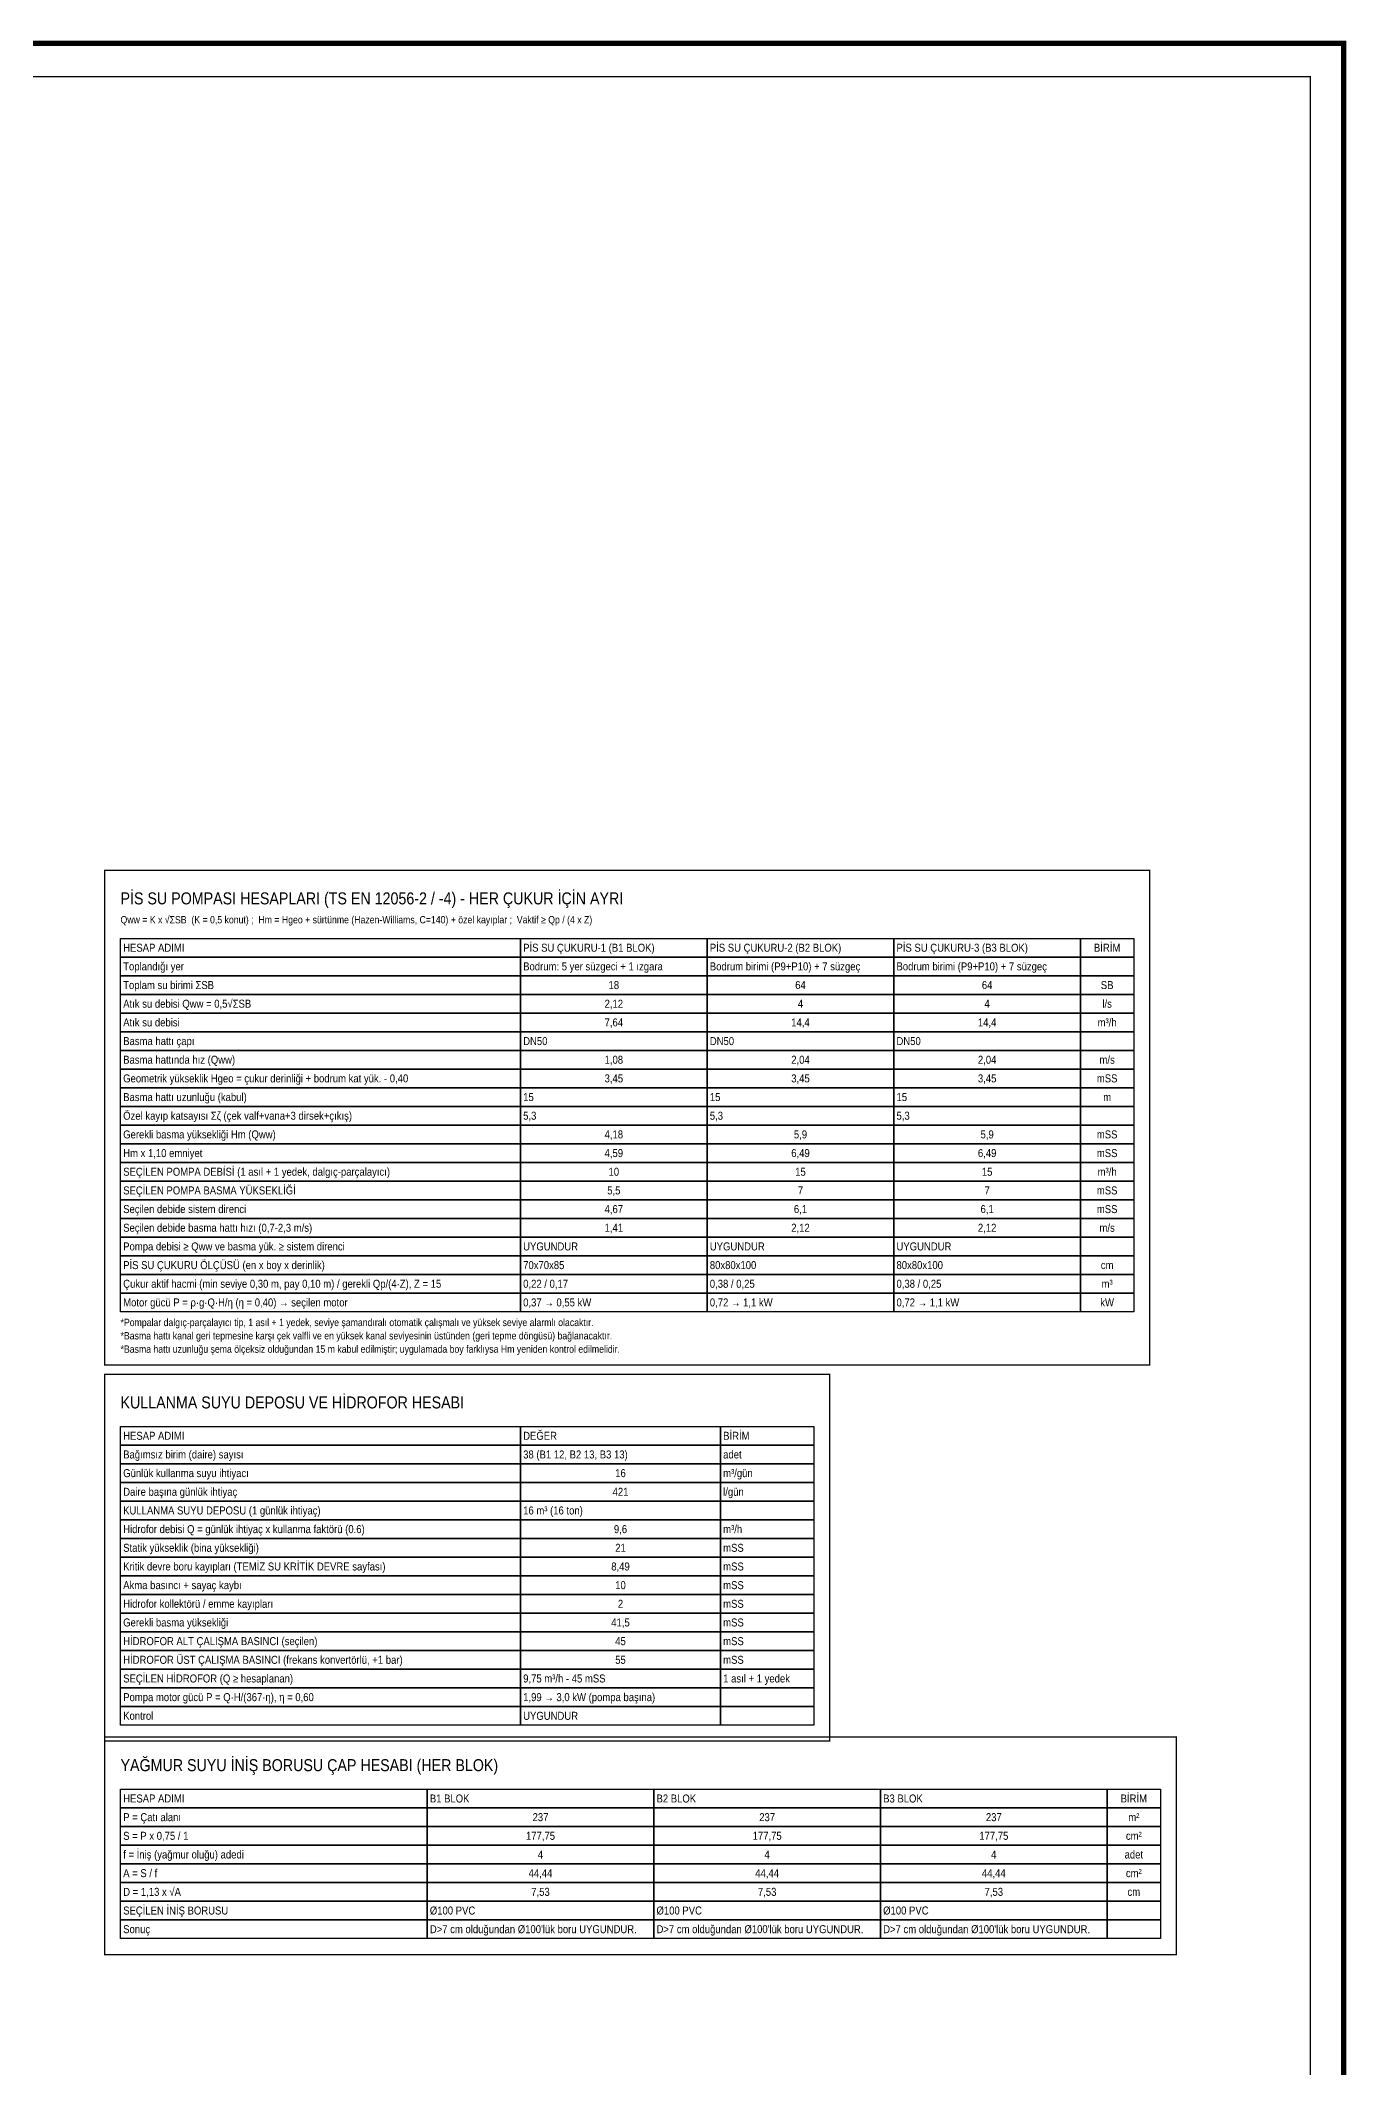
# Model space of a CAD drawing. Header units: centimetres. Extents: x -7420 to 31836, y -2 to 2802.
# Drawn here: x -5038 to -4058, y 1282 to 2802 of the extents above; entities that cross this region are included whole.
import ezdxf
from ezdxf.enums import TextEntityAlignment as Align

# ---------------------------------------------------------------- set-up
doc = ezdxf.new("R2010")
doc.units = ezdxf.units.CM
for name, color, linetype in [('ROTAS-HESAP', 1, 'CONTINUOUS'), ('ROTAS-HESAP-YAZI', 7, 'Continuous'), ('ROTAS-PAFTA', 7, 'CONTINUOUS')]:
    doc.layers.add(name, color=color, linetype=linetype)
doc.styles.add('ROTAS', font='arial.ttf')

msp = doc.modelspace()

# ---------------------------------------------------------------- linework, layer by layer
at = {"layer": 'ROTAS-HESAP', "const_width": 1}
for points in [[(-4989.5, 1808.7), (-4205.5, 1808.7), (-4205.5, 2179.7), (-4989.5, 2179.7)], [(-4989.5, 1526.7), (-4445.5, 1526.7), (-4445.5, 1801.7), (-4989.5, 1801.7)], [(-4989.5, 1366.7), (-4185.5, 1366.7), (-4185.5, 1529.7), (-4989.5, 1529.7)]]:
    msp.add_lwpolyline(points, close=True, dxfattribs=at)
at = {"layer": 'ROTAS-HESAP'}
for points in [[(-4977.5, 2128.7), (-4677.5, 2128.7), (-4677.5, 2114.7), (-4977.5, 2114.7)], [(-4677.5, 2128.7), (-4537.5, 2128.7), (-4537.5, 2114.7), (-4677.5, 2114.7)], [(-4537.5, 2128.7), (-4397.5, 2128.7), (-4397.5, 2114.7), (-4537.5, 2114.7)], [(-4397.5, 2128.7), (-4257.5, 2128.7), (-4257.5, 2114.7), (-4397.5, 2114.7)], [(-4257.5, 2128.7), (-4217.5, 2128.7), (-4217.5, 2114.7), (-4257.5, 2114.7)], [(-4977.5, 2114.7), (-4677.5, 2114.7), (-4677.5, 2100.7), (-4977.5, 2100.7)], [(-4677.5, 2114.7), (-4537.5, 2114.7), (-4537.5, 2100.7), (-4677.5, 2100.7)], [(-4537.5, 2114.7), (-4397.5, 2114.7), (-4397.5, 2100.7), (-4537.5, 2100.7)], [(-4397.5, 2114.7), (-4257.5, 2114.7), (-4257.5, 2100.7), (-4397.5, 2100.7)], [(-4257.5, 2114.7), (-4217.5, 2114.7), (-4217.5, 2100.7), (-4257.5, 2100.7)], [(-4977.5, 2100.7), (-4677.5, 2100.7), (-4677.5, 2086.7), (-4977.5, 2086.7)], [(-4677.5, 2100.7), (-4537.5, 2100.7), (-4537.5, 2086.7), (-4677.5, 2086.7)], [(-4537.5, 2100.7), (-4397.5, 2100.7), (-4397.5, 2086.7), (-4537.5, 2086.7)], [(-4397.5, 2100.7), (-4257.5, 2100.7), (-4257.5, 2086.7), (-4397.5, 2086.7)], [(-4257.5, 2100.7), (-4217.5, 2100.7), (-4217.5, 2086.7), (-4257.5, 2086.7)], [(-4977.5, 2086.7), (-4677.5, 2086.7), (-4677.5, 2072.7), (-4977.5, 2072.7)], [(-4677.5, 2086.7), (-4537.5, 2086.7), (-4537.5, 2072.7), (-4677.5, 2072.7)], [(-4537.5, 2086.7), (-4397.5, 2086.7), (-4397.5, 2072.7), (-4537.5, 2072.7)], [(-4397.5, 2086.7), (-4257.5, 2086.7), (-4257.5, 2072.7), (-4397.5, 2072.7)], [(-4257.5, 2086.7), (-4217.5, 2086.7), (-4217.5, 2072.7), (-4257.5, 2072.7)], [(-4977.5, 2072.7), (-4677.5, 2072.7), (-4677.5, 2058.7), (-4977.5, 2058.7)], [(-4677.5, 2072.7), (-4537.5, 2072.7), (-4537.5, 2058.7), (-4677.5, 2058.7)], [(-4537.5, 2072.7), (-4397.5, 2072.7), (-4397.5, 2058.7), (-4537.5, 2058.7)], [(-4397.5, 2072.7), (-4257.5, 2072.7), (-4257.5, 2058.7), (-4397.5, 2058.7)], [(-4257.5, 2072.7), (-4217.5, 2072.7), (-4217.5, 2058.7), (-4257.5, 2058.7)], [(-4977.5, 2058.7), (-4677.5, 2058.7), (-4677.5, 2044.7), (-4977.5, 2044.7)], [(-4677.5, 2058.7), (-4537.5, 2058.7), (-4537.5, 2044.7), (-4677.5, 2044.7)], [(-4537.5, 2058.7), (-4397.5, 2058.7), (-4397.5, 2044.7), (-4537.5, 2044.7)], [(-4397.5, 2058.7), (-4257.5, 2058.7), (-4257.5, 2044.7), (-4397.5, 2044.7)], [(-4257.5, 2058.7), (-4217.5, 2058.7), (-4217.5, 2044.7), (-4257.5, 2044.7)], [(-4977.5, 2044.7), (-4677.5, 2044.7), (-4677.5, 2030.7), (-4977.5, 2030.7)], [(-4677.5, 2044.7), (-4537.5, 2044.7), (-4537.5, 2030.7), (-4677.5, 2030.7)], [(-4537.5, 2044.7), (-4397.5, 2044.7), (-4397.5, 2030.7), (-4537.5, 2030.7)], [(-4397.5, 2044.7), (-4257.5, 2044.7), (-4257.5, 2030.7), (-4397.5, 2030.7)], [(-4257.5, 2044.7), (-4217.5, 2044.7), (-4217.5, 2030.7), (-4257.5, 2030.7)], [(-4977.5, 2030.7), (-4677.5, 2030.7), (-4677.5, 2016.7), (-4977.5, 2016.7)], [(-4677.5, 2030.7), (-4537.5, 2030.7), (-4537.5, 2016.7), (-4677.5, 2016.7)], [(-4537.5, 2030.7), (-4397.5, 2030.7), (-4397.5, 2016.7), (-4537.5, 2016.7)], [(-4397.5, 2030.7), (-4257.5, 2030.7), (-4257.5, 2016.7), (-4397.5, 2016.7)], [(-4257.5, 2030.7), (-4217.5, 2030.7), (-4217.5, 2016.7), (-4257.5, 2016.7)], [(-4977.5, 2016.7), (-4677.5, 2016.7), (-4677.5, 2002.7), (-4977.5, 2002.7)], [(-4677.5, 2016.7), (-4537.5, 2016.7), (-4537.5, 2002.7), (-4677.5, 2002.7)], [(-4537.5, 2016.7), (-4397.5, 2016.7), (-4397.5, 2002.7), (-4537.5, 2002.7)], [(-4397.5, 2016.7), (-4257.5, 2016.7), (-4257.5, 2002.7), (-4397.5, 2002.7)], [(-4257.5, 2016.7), (-4217.5, 2016.7), (-4217.5, 2002.7), (-4257.5, 2002.7)], [(-4977.5, 2002.7), (-4677.5, 2002.7), (-4677.5, 1988.7), (-4977.5, 1988.7)], [(-4677.5, 2002.7), (-4537.5, 2002.7), (-4537.5, 1988.7), (-4677.5, 1988.7)], [(-4537.5, 2002.7), (-4397.5, 2002.7), (-4397.5, 1988.7), (-4537.5, 1988.7)], [(-4397.5, 2002.7), (-4257.5, 2002.7), (-4257.5, 1988.7), (-4397.5, 1988.7)], [(-4257.5, 2002.7), (-4217.5, 2002.7), (-4217.5, 1988.7), (-4257.5, 1988.7)], [(-4977.5, 1988.7), (-4677.5, 1988.7), (-4677.5, 1974.7), (-4977.5, 1974.7)], [(-4677.5, 1988.7), (-4537.5, 1988.7), (-4537.5, 1974.7), (-4677.5, 1974.7)], [(-4537.5, 1988.7), (-4397.5, 1988.7), (-4397.5, 1974.7), (-4537.5, 1974.7)], [(-4397.5, 1988.7), (-4257.5, 1988.7), (-4257.5, 1974.7), (-4397.5, 1974.7)], [(-4257.5, 1988.7), (-4217.5, 1988.7), (-4217.5, 1974.7), (-4257.5, 1974.7)], [(-4977.5, 1974.7), (-4677.5, 1974.7), (-4677.5, 1960.7), (-4977.5, 1960.7)], [(-4677.5, 1974.7), (-4537.5, 1974.7), (-4537.5, 1960.7), (-4677.5, 1960.7)], [(-4537.5, 1974.7), (-4397.5, 1974.7), (-4397.5, 1960.7), (-4537.5, 1960.7)], [(-4397.5, 1974.7), (-4257.5, 1974.7), (-4257.5, 1960.7), (-4397.5, 1960.7)], [(-4257.5, 1974.7), (-4217.5, 1974.7), (-4217.5, 1960.7), (-4257.5, 1960.7)], [(-4977.5, 1960.7), (-4677.5, 1960.7), (-4677.5, 1946.7), (-4977.5, 1946.7)], [(-4977.5, 1946.7), (-4677.5, 1946.7), (-4677.5, 1932.7), (-4977.5, 1932.7)], [(-4677.5, 1960.7), (-4537.5, 1960.7), (-4537.5, 1946.7), (-4677.5, 1946.7)], [(-4677.5, 1946.7), (-4537.5, 1946.7), (-4537.5, 1932.7), (-4677.5, 1932.7)], [(-4537.5, 1960.7), (-4397.5, 1960.7), (-4397.5, 1946.7), (-4537.5, 1946.7)], [(-4537.5, 1946.7), (-4397.5, 1946.7), (-4397.5, 1932.7), (-4537.5, 1932.7)], [(-4397.5, 1960.7), (-4257.5, 1960.7), (-4257.5, 1946.7), (-4397.5, 1946.7)], [(-4397.5, 1946.7), (-4257.5, 1946.7), (-4257.5, 1932.7), (-4397.5, 1932.7)], [(-4257.5, 1960.7), (-4217.5, 1960.7), (-4217.5, 1946.7), (-4257.5, 1946.7)], [(-4257.5, 1946.7), (-4217.5, 1946.7), (-4217.5, 1932.7), (-4257.5, 1932.7)], [(-4977.5, 1932.7), (-4677.5, 1932.7), (-4677.5, 1918.7), (-4977.5, 1918.7)], [(-4677.5, 1932.7), (-4537.5, 1932.7), (-4537.5, 1918.7), (-4677.5, 1918.7)], [(-4537.5, 1932.7), (-4397.5, 1932.7), (-4397.5, 1918.7), (-4537.5, 1918.7)], [(-4397.5, 1932.7), (-4257.5, 1932.7), (-4257.5, 1918.7), (-4397.5, 1918.7)], [(-4257.5, 1932.7), (-4217.5, 1932.7), (-4217.5, 1918.7), (-4257.5, 1918.7)], [(-4977.5, 1918.7), (-4677.5, 1918.7), (-4677.5, 1904.7), (-4977.5, 1904.7)], [(-4677.5, 1918.7), (-4537.5, 1918.7), (-4537.5, 1904.7), (-4677.5, 1904.7)], [(-4537.5, 1918.7), (-4397.5, 1918.7), (-4397.5, 1904.7), (-4537.5, 1904.7)], [(-4397.5, 1918.7), (-4257.5, 1918.7), (-4257.5, 1904.7), (-4397.5, 1904.7)], [(-4257.5, 1918.7), (-4217.5, 1918.7), (-4217.5, 1904.7), (-4257.5, 1904.7)], [(-4977.5, 1904.7), (-4677.5, 1904.7), (-4677.5, 1890.7), (-4977.5, 1890.7)], [(-4677.5, 1904.7), (-4537.5, 1904.7), (-4537.5, 1890.7), (-4677.5, 1890.7)], [(-4537.5, 1904.7), (-4397.5, 1904.7), (-4397.5, 1890.7), (-4537.5, 1890.7)], [(-4397.5, 1904.7), (-4257.5, 1904.7), (-4257.5, 1890.7), (-4397.5, 1890.7)], [(-4257.5, 1904.7), (-4217.5, 1904.7), (-4217.5, 1890.7), (-4257.5, 1890.7)], [(-4977.5, 1890.7), (-4677.5, 1890.7), (-4677.5, 1876.7), (-4977.5, 1876.7)], [(-4677.5, 1890.7), (-4537.5, 1890.7), (-4537.5, 1876.7), (-4677.5, 1876.7)], [(-4537.5, 1890.7), (-4397.5, 1890.7), (-4397.5, 1876.7), (-4537.5, 1876.7)], [(-4397.5, 1890.7), (-4257.5, 1890.7), (-4257.5, 1876.7), (-4397.5, 1876.7)], [(-4257.5, 1890.7), (-4217.5, 1890.7), (-4217.5, 1876.7), (-4257.5, 1876.7)], [(-4977.5, 1876.7), (-4677.5, 1876.7), (-4677.5, 1862.7), (-4977.5, 1862.7)], [(-4677.5, 1876.7), (-4537.5, 1876.7), (-4537.5, 1862.7), (-4677.5, 1862.7)], [(-4537.5, 1876.7), (-4397.5, 1876.7), (-4397.5, 1862.7), (-4537.5, 1862.7)], [(-4397.5, 1876.7), (-4257.5, 1876.7), (-4257.5, 1862.7), (-4397.5, 1862.7)], [(-4257.5, 1876.7), (-4217.5, 1876.7), (-4217.5, 1862.7), (-4257.5, 1862.7)], [(-4977.5, 1862.7), (-4677.5, 1862.7), (-4677.5, 1848.7), (-4977.5, 1848.7)], [(-4677.5, 1862.7), (-4537.5, 1862.7), (-4537.5, 1848.7), (-4677.5, 1848.7)], [(-4537.5, 1862.7), (-4397.5, 1862.7), (-4397.5, 1848.7), (-4537.5, 1848.7)], [(-4397.5, 1862.7), (-4257.5, 1862.7), (-4257.5, 1848.7), (-4397.5, 1848.7)], [(-4257.5, 1862.7), (-4217.5, 1862.7), (-4217.5, 1848.7), (-4257.5, 1848.7)], [(-4977.5, 1762.7), (-4677.5, 1762.7), (-4677.5, 1748.7), (-4977.5, 1748.7)], [(-4977.5, 1748.7), (-4677.5, 1748.7), (-4677.5, 1734.7), (-4977.5, 1734.7)], [(-4677.5, 1762.7), (-4527.5, 1762.7), (-4527.5, 1748.7), (-4677.5, 1748.7)], [(-4677.5, 1748.7), (-4527.5, 1748.7), (-4527.5, 1734.7), (-4677.5, 1734.7)], [(-4527.5, 1762.7), (-4457.5, 1762.7), (-4457.5, 1748.7), (-4527.5, 1748.7)], [(-4527.5, 1748.7), (-4457.5, 1748.7), (-4457.5, 1734.7), (-4527.5, 1734.7)], [(-4977.5, 1734.7), (-4677.5, 1734.7), (-4677.5, 1720.7), (-4977.5, 1720.7)], [(-4677.5, 1734.7), (-4527.5, 1734.7), (-4527.5, 1720.7), (-4677.5, 1720.7)], [(-4527.5, 1734.7), (-4457.5, 1734.7), (-4457.5, 1720.7), (-4527.5, 1720.7)], [(-4977.5, 1720.7), (-4677.5, 1720.7), (-4677.5, 1706.7), (-4977.5, 1706.7)], [(-4677.5, 1720.7), (-4527.5, 1720.7), (-4527.5, 1706.7), (-4677.5, 1706.7)], [(-4527.5, 1720.7), (-4457.5, 1720.7), (-4457.5, 1706.7), (-4527.5, 1706.7)], [(-4977.5, 1706.7), (-4677.5, 1706.7), (-4677.5, 1692.7), (-4977.5, 1692.7)], [(-4677.5, 1706.7), (-4527.5, 1706.7), (-4527.5, 1692.7), (-4677.5, 1692.7)], [(-4527.5, 1706.7), (-4457.5, 1706.7), (-4457.5, 1692.7), (-4527.5, 1692.7)], [(-4977.5, 1692.7), (-4677.5, 1692.7), (-4677.5, 1678.7), (-4977.5, 1678.7)], [(-4677.5, 1692.7), (-4527.5, 1692.7), (-4527.5, 1678.7), (-4677.5, 1678.7)], [(-4527.5, 1692.7), (-4457.5, 1692.7), (-4457.5, 1678.7), (-4527.5, 1678.7)], [(-4977.5, 1678.7), (-4677.5, 1678.7), (-4677.5, 1664.7), (-4977.5, 1664.7)], [(-4677.5, 1678.7), (-4527.5, 1678.7), (-4527.5, 1664.7), (-4677.5, 1664.7)], [(-4527.5, 1678.7), (-4457.5, 1678.7), (-4457.5, 1664.7), (-4527.5, 1664.7)], [(-4977.5, 1664.7), (-4677.5, 1664.7), (-4677.5, 1650.7), (-4977.5, 1650.7)], [(-4677.5, 1664.7), (-4527.5, 1664.7), (-4527.5, 1650.7), (-4677.5, 1650.7)], [(-4527.5, 1664.7), (-4457.5, 1664.7), (-4457.5, 1650.7), (-4527.5, 1650.7)], [(-4977.5, 1650.7), (-4677.5, 1650.7), (-4677.5, 1636.7), (-4977.5, 1636.7)], [(-4677.5, 1650.7), (-4527.5, 1650.7), (-4527.5, 1636.7), (-4677.5, 1636.7)], [(-4527.5, 1650.7), (-4457.5, 1650.7), (-4457.5, 1636.7), (-4527.5, 1636.7)], [(-4977.5, 1636.7), (-4677.5, 1636.7), (-4677.5, 1622.7), (-4977.5, 1622.7)], [(-4677.5, 1636.7), (-4527.5, 1636.7), (-4527.5, 1622.7), (-4677.5, 1622.7)], [(-4527.5, 1636.7), (-4457.5, 1636.7), (-4457.5, 1622.7), (-4527.5, 1622.7)], [(-4977.5, 1622.7), (-4677.5, 1622.7), (-4677.5, 1608.7), (-4977.5, 1608.7)], [(-4677.5, 1622.7), (-4527.5, 1622.7), (-4527.5, 1608.7), (-4677.5, 1608.7)], [(-4527.5, 1622.7), (-4457.5, 1622.7), (-4457.5, 1608.7), (-4527.5, 1608.7)], [(-4977.5, 1608.7), (-4677.5, 1608.7), (-4677.5, 1594.7), (-4977.5, 1594.7)], [(-4677.5, 1608.7), (-4527.5, 1608.7), (-4527.5, 1594.7), (-4677.5, 1594.7)], [(-4527.5, 1608.7), (-4457.5, 1608.7), (-4457.5, 1594.7), (-4527.5, 1594.7)], [(-4977.5, 1594.7), (-4677.5, 1594.7), (-4677.5, 1580.7), (-4977.5, 1580.7)], [(-4677.5, 1594.7), (-4527.5, 1594.7), (-4527.5, 1580.7), (-4677.5, 1580.7)], [(-4527.5, 1594.7), (-4457.5, 1594.7), (-4457.5, 1580.7), (-4527.5, 1580.7)], [(-4977.5, 1580.7), (-4677.5, 1580.7), (-4677.5, 1566.7), (-4977.5, 1566.7)], [(-4977.5, 1566.7), (-4677.5, 1566.7), (-4677.5, 1552.7), (-4977.5, 1552.7)], [(-4677.5, 1580.7), (-4527.5, 1580.7), (-4527.5, 1566.7), (-4677.5, 1566.7)], [(-4677.5, 1566.7), (-4527.5, 1566.7), (-4527.5, 1552.7), (-4677.5, 1552.7)], [(-4527.5, 1580.7), (-4457.5, 1580.7), (-4457.5, 1566.7), (-4527.5, 1566.7)], [(-4527.5, 1566.7), (-4457.5, 1566.7), (-4457.5, 1552.7), (-4527.5, 1552.7)], [(-4977.5, 1552.7), (-4677.5, 1552.7), (-4677.5, 1538.7), (-4977.5, 1538.7)], [(-4677.5, 1552.7), (-4527.5, 1552.7), (-4527.5, 1538.7), (-4677.5, 1538.7)], [(-4527.5, 1552.7), (-4457.5, 1552.7), (-4457.5, 1538.7), (-4527.5, 1538.7)], [(-4977.5, 1490.7), (-4747.5, 1490.7), (-4747.5, 1476.7), (-4977.5, 1476.7)], [(-4747.5, 1490.7), (-4577.5, 1490.7), (-4577.5, 1476.7), (-4747.5, 1476.7)], [(-4577.5, 1490.7), (-4407.5, 1490.7), (-4407.5, 1476.7), (-4577.5, 1476.7)], [(-4407.5, 1490.7), (-4237.5, 1490.7), (-4237.5, 1476.7), (-4407.5, 1476.7)], [(-4237.5, 1490.7), (-4197.5, 1490.7), (-4197.5, 1476.7), (-4237.5, 1476.7)], [(-4977.5, 1476.7), (-4747.5, 1476.7), (-4747.5, 1462.7), (-4977.5, 1462.7)], [(-4747.5, 1476.7), (-4577.5, 1476.7), (-4577.5, 1462.7), (-4747.5, 1462.7)], [(-4577.5, 1476.7), (-4407.5, 1476.7), (-4407.5, 1462.7), (-4577.5, 1462.7)], [(-4407.5, 1476.7), (-4237.5, 1476.7), (-4237.5, 1462.7), (-4407.5, 1462.7)], [(-4237.5, 1476.7), (-4197.5, 1476.7), (-4197.5, 1462.7), (-4237.5, 1462.7)], [(-4977.5, 1462.7), (-4747.5, 1462.7), (-4747.5, 1448.7), (-4977.5, 1448.7)], [(-4747.5, 1462.7), (-4577.5, 1462.7), (-4577.5, 1448.7), (-4747.5, 1448.7)], [(-4577.5, 1462.7), (-4407.5, 1462.7), (-4407.5, 1448.7), (-4577.5, 1448.7)], [(-4407.5, 1462.7), (-4237.5, 1462.7), (-4237.5, 1448.7), (-4407.5, 1448.7)], [(-4237.5, 1462.7), (-4197.5, 1462.7), (-4197.5, 1448.7), (-4237.5, 1448.7)], [(-4977.5, 1448.7), (-4747.5, 1448.7), (-4747.5, 1434.7), (-4977.5, 1434.7)], [(-4747.5, 1448.7), (-4577.5, 1448.7), (-4577.5, 1434.7), (-4747.5, 1434.7)], [(-4577.5, 1448.7), (-4407.5, 1448.7), (-4407.5, 1434.7), (-4577.5, 1434.7)], [(-4407.5, 1448.7), (-4237.5, 1448.7), (-4237.5, 1434.7), (-4407.5, 1434.7)], [(-4237.5, 1448.7), (-4197.5, 1448.7), (-4197.5, 1434.7), (-4237.5, 1434.7)], [(-4977.5, 1434.7), (-4747.5, 1434.7), (-4747.5, 1420.7), (-4977.5, 1420.7)], [(-4747.5, 1434.7), (-4577.5, 1434.7), (-4577.5, 1420.7), (-4747.5, 1420.7)], [(-4577.5, 1434.7), (-4407.5, 1434.7), (-4407.5, 1420.7), (-4577.5, 1420.7)], [(-4407.5, 1434.7), (-4237.5, 1434.7), (-4237.5, 1420.7), (-4407.5, 1420.7)], [(-4237.5, 1434.7), (-4197.5, 1434.7), (-4197.5, 1420.7), (-4237.5, 1420.7)], [(-4977.5, 1420.7), (-4747.5, 1420.7), (-4747.5, 1406.7), (-4977.5, 1406.7)], [(-4747.5, 1420.7), (-4577.5, 1420.7), (-4577.5, 1406.7), (-4747.5, 1406.7)], [(-4577.5, 1420.7), (-4407.5, 1420.7), (-4407.5, 1406.7), (-4577.5, 1406.7)], [(-4407.5, 1420.7), (-4237.5, 1420.7), (-4237.5, 1406.7), (-4407.5, 1406.7)], [(-4237.5, 1420.7), (-4197.5, 1420.7), (-4197.5, 1406.7), (-4237.5, 1406.7)], [(-4977.5, 1406.7), (-4747.5, 1406.7), (-4747.5, 1392.7), (-4977.5, 1392.7)], [(-4747.5, 1406.7), (-4577.5, 1406.7), (-4577.5, 1392.7), (-4747.5, 1392.7)], [(-4577.5, 1406.7), (-4407.5, 1406.7), (-4407.5, 1392.7), (-4577.5, 1392.7)], [(-4407.5, 1406.7), (-4237.5, 1406.7), (-4237.5, 1392.7), (-4407.5, 1392.7)], [(-4237.5, 1406.7), (-4197.5, 1406.7), (-4197.5, 1392.7), (-4237.5, 1392.7)], [(-4977.5, 1392.7), (-4747.5, 1392.7), (-4747.5, 1378.7), (-4977.5, 1378.7)], [(-4747.5, 1392.7), (-4577.5, 1392.7), (-4577.5, 1378.7), (-4747.5, 1378.7)], [(-4577.5, 1392.7), (-4407.5, 1392.7), (-4407.5, 1378.7), (-4577.5, 1378.7)], [(-4407.5, 1392.7), (-4237.5, 1392.7), (-4237.5, 1378.7), (-4407.5, 1378.7)], [(-4237.5, 1392.7), (-4197.5, 1392.7), (-4197.5, 1378.7), (-4237.5, 1378.7)]]:
    msp.add_lwpolyline(points, close=True, dxfattribs=at)
at = {"layer": 'ROTAS-PAFTA'}
for points, const_width in [([(-6015, 0), (-4060, 0), (-4060, 2800), (-6015, 2800)], 4), ([(-5990, 25), (-4085, 25), (-4085, 2775), (-5990, 2775)], 1)]:
    msp.add_lwpolyline(points, close=True, dxfattribs=dict(at, const_width=const_width))

# ---------------------------------------------------------------- texts
at = {"layer": 'ROTAS-HESAP-YAZI', "style": 'ROTAS', "width": 0.85}
for s, height, p in [('PİS SU POMPASI HESAPLARI (TS EN 12056-2 / -4) - HER ÇUKUR İÇİN AYRI', 9, (-4977.5, 2158.7)), ('Qww = K x √ΣSB  (K = 0,5 konut) ;  Hm = Hgeo + sürtünme (Hazen-Williams, C=140) + özel kayıplar ;  Vaktif ≥ Qp / (4 x Z)', 5.5, (-4977.5, 2142.7)), ('HESAP ADIMI', 6, (-4975.5, 2121.7)), ('PİS SU ÇUKURU-1 (B1 BLOK)', 6, (-4675.5, 2121.7)), ('PİS SU ÇUKURU-2 (B2 BLOK)', 6, (-4535.5, 2121.7)), ('PİS SU ÇUKURU-3 (B3 BLOK)', 6, (-4395.5, 2121.7)), ('Toplandığı yer', 6, (-4975.5, 2107.7)), ('Bodrum: 5 yer süzgeci + 1 ızgara', 6, (-4675.5, 2107.7)), ('Bodrum birimi (P9+P10) + 7 süzgeç', 6, (-4535.5, 2107.7)), ('Bodrum birimi (P9+P10) + 7 süzgeç', 6, (-4395.5, 2107.7)), ('Atık su debisi Qww = 0,5√ΣSB', 6, (-4975.5, 2079.7)), ('Toplam su birimi ΣSB', 6, (-4975.5, 2093.7)), ('Atık su debisi', 6, (-4975.5, 2065.7)), ('Basma hattı çapı', 6, (-4975.5, 2051.7)), ('DN50', 6, (-4675.5, 2051.7)), ('DN50', 6, (-4535.5, 2051.7)), ('DN50', 6, (-4395.5, 2051.7)), ('Basma hattında hız (Qww)', 6, (-4975.5, 2037.7)), ('Geometrik yükseklik Hgeo = çukur derinliği + bodrum kat yük. - 0,40', 6, (-4975.5, 2023.7)), ('Basma hattı uzunluğu (kabul)', 6, (-4975.5, 2009.7)), ('15', 6, (-4675.5, 2009.7)), ('15', 6, (-4535.5, 2009.7)), ('15', 6, (-4395.5, 2009.7)), ('Özel kayıp katsayısı Σζ (çek valf+vana+3 dirsek+çıkış)', 6, (-4975.5, 1995.7)), ('5,3', 6, (-4675.5, 1995.7)), ('5,3', 6, (-4535.5, 1995.7)), ('5,3', 6, (-4395.5, 1995.7)), ('Gerekli basma yüksekliği Hm (Qww)', 6, (-4975.5, 1981.7)), ('Hm x 1,10 emniyet', 6, (-4975.5, 1967.7)), ('SEÇİLEN POMPA DEBİSİ (1 asıl + 1 yedek, dalgıç-parçalayıcı)', 6, (-4975.5, 1953.7)), ('SEÇİLEN POMPA BASMA YÜKSEKLİĞİ', 6, (-4975.5, 1939.7)), ('Seçilen debide sistem direnci', 6, (-4975.5, 1925.7)), ('Seçilen debide basma hattı hızı (0,7-2,3 m/s)', 6, (-4975.5, 1911.7)), ('Pompa debisi ≥ Qww ve basma yük. ≥ sistem direnci', 6, (-4975.5, 1897.7)), ('UYGUNDUR', 6, (-4675.5, 1897.7)), ('UYGUNDUR', 6, (-4535.5, 1897.7)), ('UYGUNDUR', 6, (-4395.5, 1897.7)), ('PİS SU ÇUKURU ÖLÇÜSÜ (en x boy x derinlik)', 6, (-4975.5, 1883.7)), ('70x70x85', 6, (-4675.5, 1883.7)), ('80x80x100', 6, (-4535.5, 1883.7)), ('80x80x100', 6, (-4395.5, 1883.7)), ('Çukur aktif hacmi (min seviye 0,30 m, pay 0,10 m) / gerekli Qp/(4·Z), Z = 15', 6, (-4975.5, 1869.7)), ('0,22 / 0,17', 6, (-4675.5, 1869.7)), ('0,38 / 0,25', 6, (-4535.5, 1869.7)), ('0,38 / 0,25', 6, (-4395.5, 1869.7)), ('Motor gücü P = ρ·g·Q·H/η (η = 0,40) → seçilen motor', 6, (-4975.5, 1855.7)), ('0,37 → 0,55 kW', 6, (-4675.5, 1855.7)), ('0,72 → 1,1 kW', 6, (-4535.5, 1855.7)), ('0,72 → 1,1 kW', 6, (-4395.5, 1855.7)), ('*Pompalar dalgıç-parçalayıcı tip, 1 asıl + 1 yedek, seviye şamandıralı otomatik çalışmalı ve yüksek seviye alarmlı olacaktır.', 5.5, (-4977.5, 1840.7)), ('*Basma hattı kanal geri tepmesine karşı çek valfli ve en yüksek kanal seviyesinin üstünden (geri tepme döngüsü) bağlanacaktır.', 5.5, (-4977.5, 1830.7)), ('*Basma hattı uzunluğu şema ölçeksiz olduğundan 15 m kabul edilmiştir; uygulamada boy farklıysa Hm yeniden kontrol edilmelidir.', 5.5, (-4977.5, 1820.7)), ('KULLANMA SUYU DEPOSU VE HİDROFOR HESABI', 9, (-4977.5, 1780.7)), ('HESAP ADIMI', 6, (-4975.5, 1755.7)), ('DEĞER', 6, (-4675.5, 1755.7)), ('BİRİM', 6, (-4525.5, 1755.7)), ('Bağımsız birim (daire) sayısı', 6, (-4975.5, 1741.7)), ('38 (B1 12, B2 13, B3 13)', 6, (-4675.5, 1741.7)), ('adet', 6, (-4525.5, 1741.7)), ('Günlük kullanma suyu ihtiyacı', 6, (-4975.5, 1727.7)), ('m³/gün', 6, (-4525.5, 1727.7)), ('Daire başına günlük ihtiyaç', 6, (-4975.5, 1713.7)), ('KULLANMA SUYU DEPOSU (1 günlük ihtiyaç)', 6, (-4975.5, 1699.7)), ('16 m³ (16 ton)', 6, (-4675.5, 1699.7)), ('l/gün', 6, (-4525.5, 1713.7)), ('Hidrofor debisi Q = günlük ihtiyaç x kullanma faktörü (0.6)', 6, (-4975.5, 1685.7)), ('m³/h', 6, (-4525.5, 1685.7)), ('Statik yükseklik (bina yüksekliği)', 6, (-4975.5, 1671.7)), ('mSS', 6, (-4525.5, 1671.7)), ('Kritik devre boru kayıpları (TEMİZ SU KRİTİK DEVRE sayfası)', 6, (-4975.5, 1657.7)), ('mSS', 6, (-4525.5, 1657.7)), ('Akma basıncı + sayaç kaybı', 6, (-4975.5, 1643.7)), ('mSS', 6, (-4525.5, 1643.7)), ('Hidrofor kollektörü / emme kayıpları', 6, (-4975.5, 1629.7)), ('mSS', 6, (-4525.5, 1629.7)), ('Gerekli basma yüksekliği', 6, (-4975.5, 1615.7)), ('mSS', 6, (-4525.5, 1615.7)), ('HİDROFOR ALT ÇALIŞMA BASINCI (seçilen)', 6, (-4975.5, 1601.7)), ('mSS', 6, (-4525.5, 1601.7)), ('HİDROFOR ÜST ÇALIŞMA BASINCI (frekans konvertörlü, +1 bar)', 6, (-4975.5, 1587.7)), ('mSS', 6, (-4525.5, 1587.7)), ('SEÇİLEN HİDROFOR (Q ≥ hesaplanan)', 6, (-4975.5, 1573.7)), ('9,75 m³/h - 45 mSS', 6, (-4675.5, 1573.7)), ('1 asıl + 1 yedek', 6, (-4525.5, 1573.7)), ('Pompa motor gücü P = Q·H/(367·η), η = 0,60', 6, (-4975.5, 1559.7)), ('1,99 → 3,0 kW (pompa başına)', 6, (-4675.5, 1559.7)), ('Kontrol', 6, (-4975.5, 1545.7)), ('UYGUNDUR', 6, (-4675.5, 1545.7)), ('YAĞMUR SUYU İNİŞ BORUSU ÇAP HESABI (HER BLOK)', 9, (-4977.5, 1508.7)), ('HESAP ADIMI', 6, (-4975.5, 1483.7)), ('B1 BLOK', 6, (-4745.5, 1483.7)), ('B2 BLOK', 6, (-4575.5, 1483.7)), ('B3 BLOK', 6, (-4405.5, 1483.7)), ('P = Çatı alanı', 6, (-4975.5, 1469.7)), ('f = İniş (yağmur oluğu) adedi', 6, (-4975.5, 1441.7)), ('S = P x 0,75 / 1', 6, (-4975.5, 1455.7)), ('A = S / f', 6, (-4975.5, 1427.7)), ('D = 1,13 x √A', 6, (-4975.5, 1413.7)), ('SEÇİLEN İNİŞ BORUSU', 6, (-4975.5, 1399.7)), ('Ø100 PVC', 6, (-4745.5, 1399.7)), ('Ø100 PVC', 6, (-4575.5, 1399.7)), ('Ø100 PVC', 6, (-4405.5, 1399.7)), ('Sonuç', 6, (-4975.5, 1385.7)), ("D>7 cm olduğundan Ø100'lük boru UYGUNDUR.", 6, (-4745.5, 1385.7)), ("D>7 cm olduğundan Ø100'lük boru UYGUNDUR.", 6, (-4575.5, 1385.7)), ("D>7 cm olduğundan Ø100'lük boru UYGUNDUR.", 6, (-4405.5, 1385.7))]:
    msp.add_text(s, height=height, dxfattribs=at).set_placement(p, align=Align.MIDDLE_LEFT)
for s, p in [('BİRİM', (-4237.5, 2121.7)), ('2,12', (-4607.5, 2079.7)), ('18', (-4607.5, 2093.7)), ('64', (-4467.5, 2093.7)), ('4', (-4467.5, 2079.7)), ('64', (-4327.5, 2093.7)), ('4', (-4327.5, 2079.7)), ('SB', (-4237.5, 2093.7)), ('l/s', (-4237.5, 2079.7)), ('7,64', (-4607.5, 2065.7)), ('14,4', (-4467.5, 2065.7)), ('14,4', (-4327.5, 2065.7)), ('m³/h', (-4237.5, 2065.7)), ('1,08', (-4607.5, 2037.7)), ('2,04', (-4467.5, 2037.7)), ('2,04', (-4327.5, 2037.7)), ('m/s', (-4237.5, 2037.7)), ('3,45', (-4607.5, 2023.7)), ('3,45', (-4467.5, 2023.7)), ('3,45', (-4327.5, 2023.7)), ('mSS', (-4237.5, 2023.7)), ('m', (-4237.5, 2009.7)), ('4,18', (-4607.5, 1981.7)), ('5,9', (-4467.5, 1981.7)), ('5,9', (-4327.5, 1981.7)), ('mSS', (-4237.5, 1981.7)), ('4,59', (-4607.5, 1967.7)), ('6,49', (-4467.5, 1967.7)), ('6,49', (-4327.5, 1967.7)), ('mSS', (-4237.5, 1967.7)), ('10', (-4607.5, 1953.7)), ('15', (-4467.5, 1953.7)), ('15', (-4327.5, 1953.7)), ('m³/h', (-4237.5, 1953.7)), ('5,5', (-4607.5, 1939.7)), ('7', (-4467.5, 1939.7)), ('7', (-4327.5, 1939.7)), ('mSS', (-4237.5, 1939.7)), ('4,67', (-4607.5, 1925.7)), ('6,1', (-4467.5, 1925.7)), ('6,1', (-4327.5, 1925.7)), ('mSS', (-4237.5, 1925.7)), ('1,41', (-4607.5, 1911.7)), ('2,12', (-4467.5, 1911.7)), ('2,12', (-4327.5, 1911.7)), ('m/s', (-4237.5, 1911.7)), ('cm', (-4237.5, 1883.7)), ('m³', (-4237.5, 1869.7)), ('kW', (-4237.5, 1855.7)), ('16', (-4602.5, 1727.7)), ('421', (-4602.5, 1713.7)), ('9,6', (-4602.5, 1685.7)), ('21', (-4602.5, 1671.7)), ('8,49', (-4602.5, 1657.7)), ('10', (-4602.5, 1643.7)), ('2', (-4602.5, 1629.7)), ('41,5', (-4602.5, 1615.7)), ('45', (-4602.5, 1601.7)), ('55', (-4602.5, 1587.7)), ('BİRİM', (-4217.5, 1483.7)), ('237', (-4662.5, 1469.7)), ('237', (-4492.5, 1469.7)), ('237', (-4322.5, 1469.7)), ('m²', (-4217.5, 1469.7)), ('177,75', (-4662.5, 1455.7)), ('4', (-4662.5, 1441.7)), ('177,75', (-4492.5, 1455.7)), ('4', (-4492.5, 1441.7)), ('177,75', (-4322.5, 1455.7)), ('4', (-4322.5, 1441.7)), ('adet', (-4217.5, 1441.7)), ('cm²', (-4217.5, 1455.7)), ('44,44', (-4662.5, 1427.7)), ('44,44', (-4492.5, 1427.7)), ('44,44', (-4322.5, 1427.7)), ('cm²', (-4217.5, 1427.7)), ('7,53', (-4662.5, 1413.7)), ('7,53', (-4492.5, 1413.7)), ('7,53', (-4322.5, 1413.7)), ('cm', (-4217.5, 1413.7))]:
    msp.add_text(s, height=6, dxfattribs=at).set_placement(p, align=Align.MIDDLE_CENTER)

doc.saveas('drawing.dxf')
